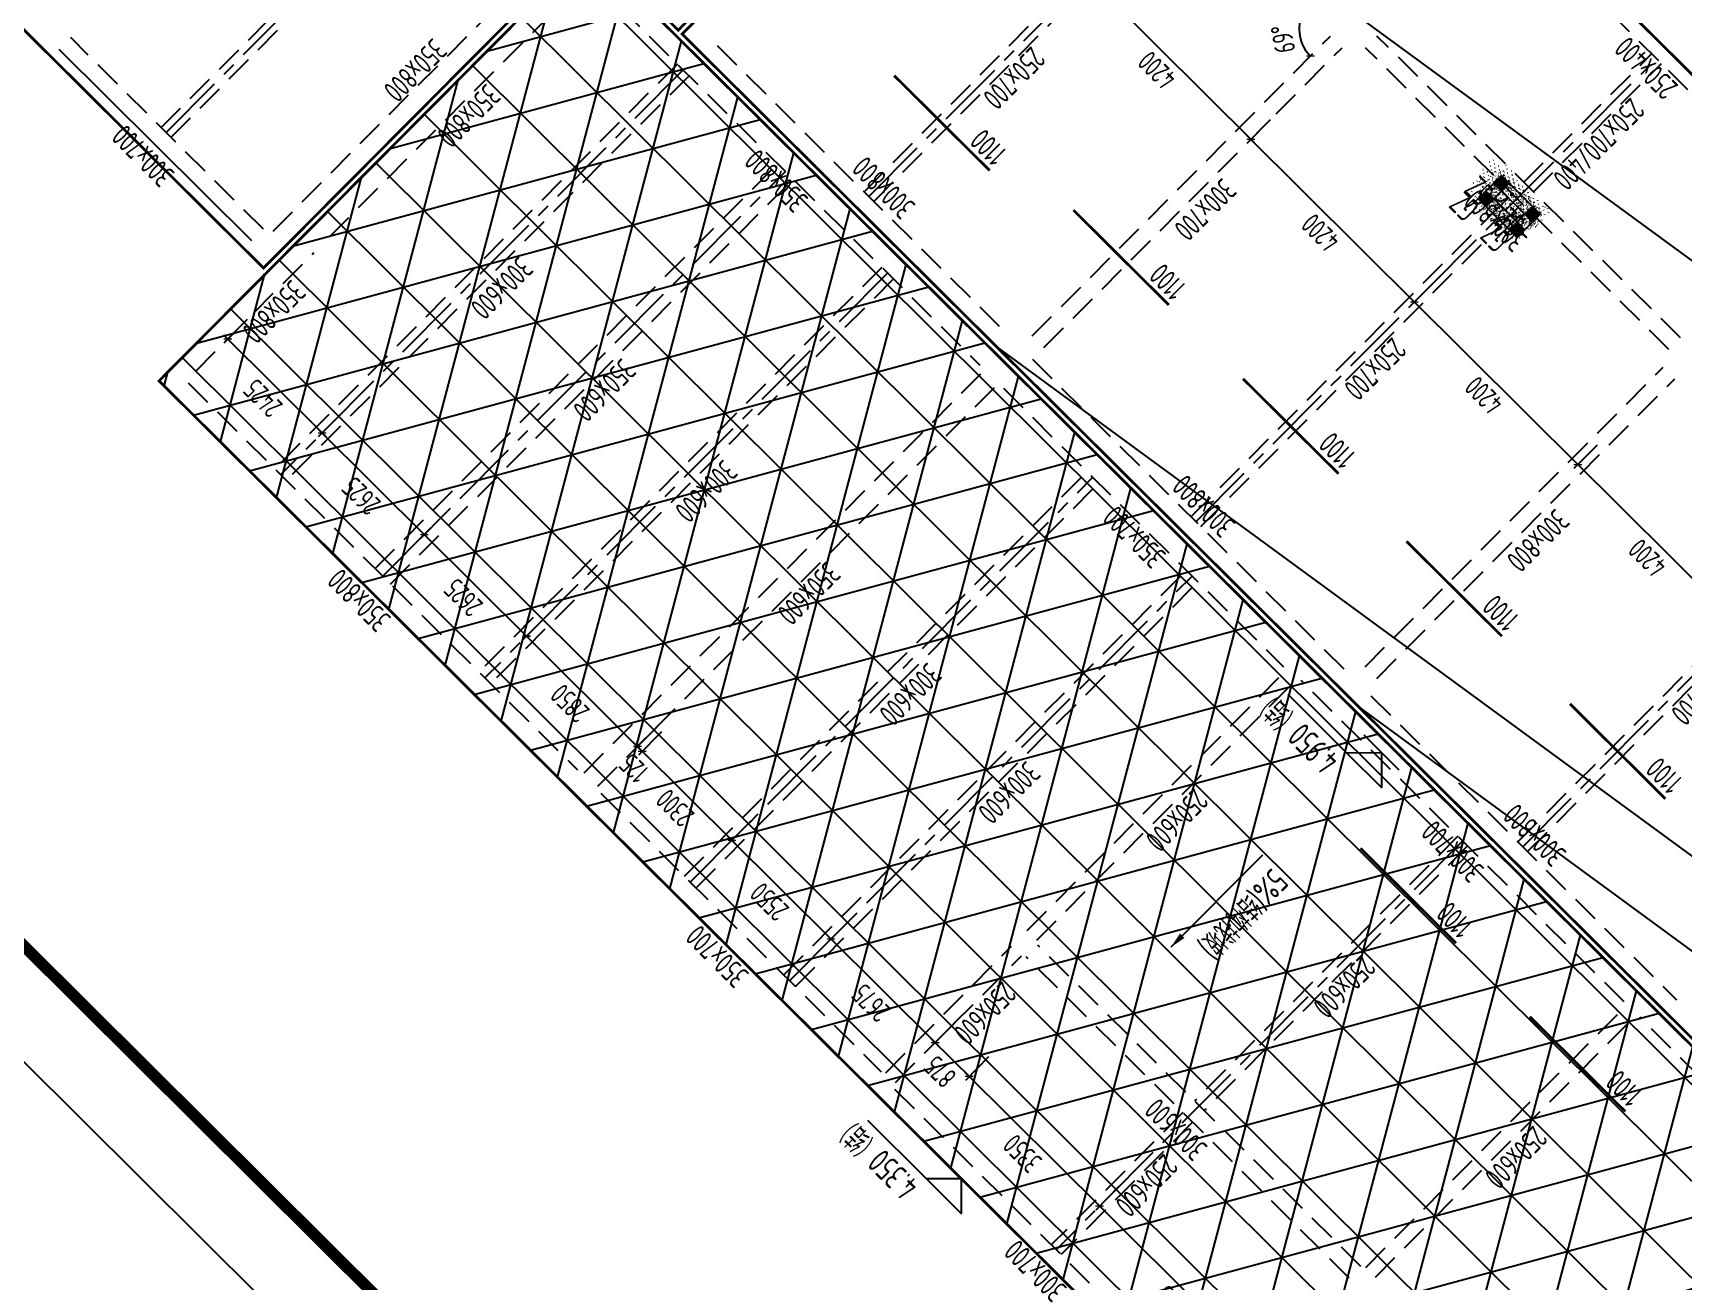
# Model space of a CAD drawing. Extents: x 517450926 to 520131079, y 3499134486 to 3500888201.
# Drawn here: x 518488298 to 518518356, y 3500274102 to 3500296820 of the extents above; entities that cross this region are included whole.
import ezdxf
from ezdxf.enums import TextEntityAlignment as Align

# ---------------------------------------------------------------- set-up
doc = ezdxf.new("R2010")
doc.units = 0
doc.header["$LTSCALE"] = 1000
doc.header["$MEASUREMENT"] = 0
doc.linetypes.add('CENTER', pattern=[2, 1.25, -0.25, 0.25, -0.25])
doc.linetypes.add('DASHED', pattern=[0.75, 0.5, -0.25])
doc.layers.get('0').update_dxf_attribs({"linetype": 'CONTINUOUS'})
doc.layers.get('Defpoints').update_dxf_attribs({"color": 2, "linetype": 'CONTINUOUS'})
for name, color, linetype in [('__附着_A10-23平面图_TEN25IWV_设计区$0$__附着_A10-23平面图_TEN25IWV_设计区$0$__附着_A10-2楼一层平面（剧场）_TEN25667_设计区$0$AD-LEVL-HIGH', 61, 'CONTINUOUS'), ('C-SHET-SHET', 144, 'CONTINUOUS'), ('S_AXIS', 8, 'CENTER'), ('S_AXIS_DIMS', 3, 'CONTINUOUS'), ('S_BEAM', 4, 'DASHED'), ('S_BEAM_SECD_TEXT_HORZ', 9, 'CONTINUOUS'), ('S_BEAM_TEXT_HORZ', 7, 'CONTINUOUS'), ('S_BEAM_TEXT_VERT', 41, 'CONTINUOUS'), ('S_COLU', 2, 'CONTINUOUS'), ('S_COLU_HACH', 15, 'CONTINUOUS'), ('S_COLU_TEXT', 7, 'CONTINUOUS'), ('S_DETL', 7, 'CONTINUOUS'), ('S_DETL_HACH', 254, 'CONTINUOUS'), ('S_FLOR_ENHN', 91, 'DASHED'), ('S_FLOR_TEXT', 51, 'CONTINUOUS'), ('S_HOLE', 201, 'CONTINUOUS'), ('S_INDX', 11, 'CONTINUOUS'), ('S_PLAN_HACH', 254, 'CONTINUOUS'), ('S_PLAN_REIN', 1, 'CONTINUOUS')]:
    doc.layers.add(name, color=color, linetype=linetype)
doc.layers.add('内框', color=8, linetype='CONTINUOUS', plot=False)
doc.styles.add('__附着_A10-23平面图_TEN25IWV_设计区$0$__附着_A10-23平面图_TEN25IWV_设计区$0$__附着_A10-2楼一层平面（剧场）_TEN25667_设计区$0$TH-STYLE3', font='tssdeng', dxfattribs={"width": 0.699999988079071, "bigfont": 'tssdchn'})
doc.styles.add('__附着_A10-23平面图_TEN25IWV_设计区$0$__附着_A10-23平面图_TEN25IWV_设计区$0$__附着_A40-2楼一层平面（酒店）_TEN25667_设计区$0$TH-STYLE3', font='tssdeng', dxfattribs={"width": 0.699999988079071, "bigfont": 'tssdchn'})
doc.styles.get("Standard").update_dxf_attribs({"font": 'Tssdeng.shx', "bigfont": 'Tssdchn.shx'})
doc.styles.add('TH-STYLE3', font='tssdeng.shx', dxfattribs={"width": 0.7, "bigfont": 'tssdchn.shx'})
doc.styles.add('样式 1', font='Tssdeng.shx', dxfattribs={"width": 0.7, "bigfont": 'Tssdchn.shx'})
doc.styles.add('黑体', font='simhei.ttf')
doc.dimstyles.new('TSSD_100_100', dxfattribs={"dimtxt": 375, "dimasz": 100, "dimexe": 100, "dimexo": 0, "dimgap": 125, "dimtad": 1, "dimdec": 1, "dimdsep": 46, "dimtxsty": 'TH-STYLE3', "dimblk": 'ARCHTICK', "dimcen": -100, "dimdle": 100, "dimclrt": 7, "dimadec": 0, "dimazin": 0, "dimtfac": 1, "dimtdec": 1, "dimtix": 1, "dimtmove": 2, "dimatfit": 3, "dimldrblk": 'ARCHTICK', "dimfxl": 500, "dimfxlon": 1, "dimtolj": 1, "dimtzin": 0, "dimarcsym": 0})

# ---------------------------------------------------------------- blocks, each defined once
blk = doc.blocks.new('*U66')
for p, q in [((900, 450), (2400, 450)), ((0, 0), (900, 0))]:
    blk.add_line(p, q)
blk.add_lwpolyline([(900, 450), (450, 0), (0, 450), (900, 450)], close=True)
at = {"style": '__附着_A10-23平面图_TEN25IWV_设计区$0$__附着_A10-23平面图_TEN25IWV_设计区$0$__附着_A10-2楼一层平面（剧场）_TEN25667_设计区$0$TH-STYLE3', "width": 0.699999988079071}
blk.add_attdef('标高', (900, 600), '', height=450, dxfattribs=at)
blk = doc.blocks.new('THAPE_A1L2_inner')
at = {"layer": '内框'}
blk.add_lwpolyline([(0, 0), (1261, 0), (1261, 594), (0, 594)], close=True, dxfattribs=at)
at = {"layer": '内框', "const_width": 1.4}
blk.add_lwpolyline([(25, 584), (25, 10), (1251, 10), (1251, 584)], close=True, dxfattribs=at)
at = {"layer": '内框', "style": '黑体', "width": 0.7999999999999972}
blk.add_attdef('内框名称', (58.88620221386664, 599.2949663840001), '', height=8, dxfattribs=at)
blk = doc.blocks.new('SH_THAPE_A1L2')
blk.add_lwpolyline([(0, 0), (1261, 0), (1261, 594), (0, 594)], close=True)
at = {"const_width": 1.4}
blk.add_lwpolyline([(25, 584), (25, 10), (1251, 10), (1251, 584)], close=True, dxfattribs=at)
blk.add_attdef('作废标记', text='', height=400).set_placement((658, 330.5), align=Align.MIDDLE_CENTER)
blk = doc.blocks.new('_ArchTick')
at = {"color": 0, "const_width": 0.25}
blk.add_lwpolyline([(-0.5303300858904549, -0.5303300858895454), (0.5303300858904549, 0.5303300858895454)], dxfattribs=at)
blk = doc.blocks.new('*D168')
at = {"layer": 'Defpoints', "color": 0, "transparency": 16777216}
for p in [(518516927.4584868, 3500289448.381019), (518516439.9930584, 3500288958.23177), (518519905.4488096, 3500286486.696734)]:
    blk.add_point(p, dxfattribs=at)
at = {"layer": 'S_AXIS_DIMS', "color": 0, "lineweight": -2, "transparency": 16777216}
for p, q in [((518516792.5745192, 3500289312.754425), (518516369.4767661, 3500288887.327238)), ((518519488.8879132, 3500285926.031193), (518516369.0885274, 3500289028.748062)), ((518519770.5648427, 3500286351.070141), (518519347.4670897, 3500285925.642954))]:
    blk.add_line(p, q, dxfattribs=at)
at = {"layer": 'S_AXIS_DIMS', "color": 0, "lineweight": -2, "transparency": 16777216, "xscale": 100, "yscale": 100, "zscale": 100}
for p, rotation in [((518516439.9930584, 3500288958.23177), 135.1572922653654), ((518519417.983382, 3500285996.547485), 315.1572922653655)]:
    blk.add_blockref('_ArchTick', p, dxfattribs=dict(at, rotation=rotation))
at = {"layer": 'S_AXIS_DIMS', "color": 7, "transparency": 16777216, "insert": (518517708.6248071, 3500287255.812967), "char_height": 375, "attachment_point": 5, "rotation": 135.1572922653654, "style": 'TH-STYLE3'}
blk.add_mtext('\\A1;4200', dxfattribs=at)
blk = doc.blocks.new('*D169')
at = {"layer": 'Defpoints', "color": 0, "transparency": 16777216}
for p in [(518507993.4876082, 3500298333.433781), (518507506.0221825, 3500297843.284534), (518510971.4779067, 3500295371.74952)]:
    blk.add_point(p, dxfattribs=at)
at = {"layer": 'S_AXIS_DIMS', "color": 0, "lineweight": -2, "transparency": 16777216}
for p, q in [((518507858.6036432, 3500298197.80719), (518507435.5058904, 3500297772.380003)), ((518510554.9170127, 3500294811.083982), (518507435.1176515, 3500297913.800826)), ((518510836.5939424, 3500295236.12293), (518510413.4961896, 3500294810.695743))]:
    blk.add_line(p, q, dxfattribs=at)
at = {"layer": 'S_AXIS_DIMS', "color": 0, "lineweight": -2, "transparency": 16777216, "xscale": 100, "yscale": 100, "zscale": 100}
for p, rotation in [((518507506.0221825, 3500297843.284534), 135.1572922653654), ((518510484.0124817, 3500294881.600274), 315.1572922653655)]:
    blk.add_blockref('_ArchTick', p, dxfattribs=dict(at, rotation=rotation))
at = {"layer": 'S_AXIS_DIMS', "color": 7, "transparency": 16777216, "insert": (518508774.653919, 3500296140.865744), "char_height": 375, "attachment_point": 5, "rotation": 135.1572922653654, "style": 'TH-STYLE3'}
blk.add_mtext('\\A1;4200', dxfattribs=at)
blk = doc.blocks.new('*D170')
at = {"layer": 'Defpoints', "color": 0, "transparency": 16777216}
for p in [(518513949.4681582, 3500292410.065298), (518513462.0027316, 3500291919.916051), (518516927.4584808, 3500289448.381013)]:
    blk.add_point(p, dxfattribs=at)
at = {"layer": 'S_AXIS_DIMS', "color": 0, "lineweight": -2, "transparency": 16777216}
for p, q in [((518513814.5841923, 3500292274.438706), (518513391.4864392, 3500291849.011519)), ((518516510.8975861, 3500288887.715474), (518513391.0982003, 3500291990.432343)), ((518516792.5745156, 3500289312.754422), (518516369.4767625, 3500288887.327235))]:
    blk.add_line(p, q, dxfattribs=at)
at = {"layer": 'S_AXIS_DIMS', "color": 0, "lineweight": -2, "transparency": 16777216, "xscale": 100, "yscale": 100, "zscale": 100}
for p, rotation in [((518513462.0027316, 3500291919.916051), 135.1572922653654), ((518516439.9930549, 3500288958.231767), 315.1572922653655)]:
    blk.add_blockref('_ArchTick', p, dxfattribs=dict(at, rotation=rotation))
at = {"layer": 'S_AXIS_DIMS', "color": 7, "transparency": 16777216, "insert": (518514730.6344802, 3500290217.497249), "char_height": 375, "attachment_point": 5, "rotation": 135.1572922653654, "style": 'TH-STYLE3'}
blk.add_mtext('\\A1;4200', dxfattribs=at)
blk = doc.blocks.new('*D171')
at = {"layer": 'Defpoints', "color": 0, "transparency": 16777216}
for p in [(518510971.4778347, 3500295371.749582), (518510484.0124097, 3500294881.600337), (518513949.4681575, 3500292410.065298)]:
    blk.add_point(p, dxfattribs=at)
at = {"layer": 'S_AXIS_DIMS', "color": 0, "lineweight": -2, "transparency": 16777216}
for p, q in [((518510836.5938704, 3500295236.122993), (518510413.4961174, 3500294810.695806)), ((518513532.9072642, 3500291849.39976), (518510413.1078784, 3500294952.116629)), ((518513814.5841939, 3500292274.438708), (518513391.4864409, 3500291849.011521))]:
    blk.add_line(p, q, dxfattribs=at)
at = {"layer": 'S_AXIS_DIMS', "color": 0, "lineweight": -2, "transparency": 16777216, "xscale": 100, "yscale": 100, "zscale": 100}
for p, rotation in [((518510484.0124097, 3500294881.600337), 135.1572922653654), ((518513462.0027332, 3500291919.916052), 315.1572922653655)]:
    blk.add_blockref('_ArchTick', p, dxfattribs=dict(at, rotation=rotation))
at = {"layer": 'S_AXIS_DIMS', "color": 7, "transparency": 16777216, "insert": (518511752.6441581, 3500293179.181535), "char_height": 375, "attachment_point": 5, "rotation": 135.1572922653654, "style": 'TH-STYLE3'}
blk.add_mtext('\\A1;4200', dxfattribs=at)
blk = doc.blocks.new('*D178')
at = {"layer": 'Defpoints', "color": 0, "transparency": 16777216}
for p in [(518508146.5324843, 3500275868.434912), (518507728.036258, 3500275447.634586), (518511319.510252, 3500272712.830839)]:
    blk.add_point(p, dxfattribs=at)
at = {"layer": 'S_AXIS_DIMS', "color": 0, "lineweight": -2, "transparency": 16777216}
for p, q in [((518508080.6177189, 3500275802.157242), (518507657.5199659, 3500275376.730055)), ((518510971.9185576, 3500272221.514222), (518507657.131727, 3500275518.150878)), ((518511253.5954874, 3500272646.553169), (518510830.4977343, 3500272221.125982))]:
    blk.add_line(p, q, dxfattribs=at)
at = {"layer": 'S_AXIS_DIMS', "color": 0, "lineweight": -2, "transparency": 16777216, "xscale": 100, "yscale": 100, "zscale": 100}
for p, rotation in [((518507728.036258, 3500275447.634586), 135.1572922653654), ((518510901.0140264, 3500272292.030514), 315.1572922653655)]:
    blk.add_blockref('_ArchTick', p, dxfattribs=dict(at, rotation=rotation))
at = {"layer": 'S_AXIS_DIMS', "color": 7, "transparency": 16777216, "insert": (518509094.1617293, 3500273648.25589), "char_height": 375, "attachment_point": 5, "rotation": 135.1572922653654, "style": 'TH-STYLE3'}
blk.add_mtext('\\A1;4475', dxfattribs=at)
blk = doc.blocks.new('*D179')
at = {"layer": 'Defpoints', "color": 0, "transparency": 16777216}
for p in [(518505771.2307045, 3500278230.730681), (518505352.7344787, 3500277809.930356), (518508146.5324843, 3500275868.434912)]:
    blk.add_point(p, dxfattribs=at)
at = {"layer": 'S_AXIS_DIMS', "color": 0, "lineweight": -2, "transparency": 16777216}
for p, q in [((518505705.3159394, 3500278164.453012), (518505282.2181866, 3500277739.025825)), ((518507798.9407883, 3500275377.118292), (518505281.8299475, 3500277880.446648)), ((518508080.6177177, 3500275802.157241), (518507657.5199649, 3500275376.730054))]:
    blk.add_line(p, q, dxfattribs=at)
at = {"layer": 'S_AXIS_DIMS', "color": 0, "lineweight": -2, "transparency": 16777216, "xscale": 100, "yscale": 100, "zscale": 100}
for p, rotation in [((518505352.7344787, 3500277809.930356), 135.1572922653654), ((518507728.036257, 3500275447.634584), 315.1572922653655)]:
    blk.add_blockref('_ArchTick', p, dxfattribs=dict(at, rotation=rotation))
at = {"layer": 'S_AXIS_DIMS', "color": 7, "transparency": 16777216, "insert": (518506320.021955, 3500276407.205811), "char_height": 375, "attachment_point": 5, "rotation": 135.1572922653654, "style": 'TH-STYLE3'}
blk.add_mtext('\\A1;3350', dxfattribs=at)
blk = doc.blocks.new('*D180')
at = {"layer": 'Defpoints', "color": 0, "transparency": 16777216}
for p in [(518505150.8160441, 3500278847.748252), (518504732.3198185, 3500278426.947927), (518505771.2307045, 3500278230.730681)]:
    blk.add_point(p, dxfattribs=at)
at = {"layer": 'S_AXIS_DIMS', "color": 0, "lineweight": -2, "transparency": 16777216}
for p, q in [((518505084.9012794, 3500278781.470582), (518504661.8035264, 3500278356.043396)), ((518505423.6390107, 3500277739.414065), (518504661.4152873, 3500278497.464219)), ((518505705.3159406, 3500278164.453012), (518505282.2181876, 3500277739.025826))]:
    blk.add_line(p, q, dxfattribs=at)
at = {"layer": 'S_AXIS_DIMS', "color": 0, "lineweight": -2, "transparency": 16777216, "xscale": 100, "yscale": 100, "zscale": 100}
for p, rotation in [((518504732.3198185, 3500278426.947927), 135.1572922653654), ((518505352.7344797, 3500277809.930357), 315.1572922653655)]:
    blk.add_blockref('_ArchTick', p, dxfattribs=dict(at, rotation=rotation))
at = {"layer": 'S_AXIS_DIMS', "color": 7, "transparency": 16777216, "insert": (518504822.1637361, 3500277896.862482), "char_height": 375, "attachment_point": 5, "rotation": 135.1572922653654, "style": 'TH-STYLE3'}
blk.add_mtext('\\A1;875', dxfattribs=at)
blk = doc.blocks.new('*D181')
at = {"layer": 'Defpoints', "color": 0, "transparency": 16777216}
for p in [(518503254.1198332, 3500280734.05907), (518502835.62361, 3500280313.258747), (518505159.7341061, 3500278856.715415)]:
    blk.add_point(p, dxfattribs=at)
at = {"layer": 'S_AXIS_DIMS', "color": 0, "lineweight": -2, "transparency": 16777216}
for p, q in [((518503188.2050707, 3500280667.781403), (518502765.1073179, 3500280242.354216)), ((518504803.2243524, 3500278356.431638), (518502764.7190788, 3500280383.775039)), ((518505084.9012818, 3500278781.470586), (518504661.803529, 3500278356.043399))]:
    blk.add_line(p, q, dxfattribs=at)
at = {"layer": 'S_AXIS_DIMS', "color": 0, "lineweight": -2, "transparency": 16777216, "xscale": 100, "yscale": 100, "zscale": 100}
for p, rotation in [((518502835.62361, 3500280313.258747), 135.1572922653654), ((518504732.3198211, 3500278426.94793), 315.1572922653655)]:
    blk.add_blockref('_ArchTick', p, dxfattribs=dict(at, rotation=rotation))
at = {"layer": 'S_AXIS_DIMS', "color": 7, "transparency": 16777216, "insert": (518503563.6083026, 3500279148.526679), "char_height": 375, "attachment_point": 5, "rotation": 135.1572922653654, "style": 'TH-STYLE3'}
blk.add_mtext('\\A1;2675', dxfattribs=at)
blk = doc.blocks.new('*D182')
at = {"layer": 'Defpoints', "color": 0, "transparency": 16777216}
for p in [(518501446.0542879, 3500282532.22452), (518501027.5580635, 3500282111.424195), (518503254.1198332, 3500280734.05907)]:
    blk.add_point(p, dxfattribs=at)
at = {"layer": 'S_AXIS_DIMS', "color": 0, "lineweight": -2, "transparency": 16777216}
for p, q in [((518501380.1395242, 3500282465.946851), (518500957.0417714, 3500282040.519664)), ((518502906.5281396, 3500280242.742454), (518500956.6535323, 3500282181.940487)), ((518503188.2050691, 3500280667.781402), (518502765.1073163, 3500280242.354214))]:
    blk.add_line(p, q, dxfattribs=at)
at = {"layer": 'S_AXIS_DIMS', "color": 0, "lineweight": -2, "transparency": 16777216, "xscale": 100, "yscale": 100, "zscale": 100}
for p, rotation in [((518501027.5580635, 3500282111.424195), 135.1572922653654), ((518502835.6236084, 3500280313.258745), 315.1572922653655)]:
    blk.add_blockref('_ArchTick', p, dxfattribs=dict(at, rotation=rotation))
at = {"layer": 'S_AXIS_DIMS', "color": 7, "transparency": 16777216, "insert": (518501711.227423, 3500280990.764811), "char_height": 375, "attachment_point": 5, "rotation": 135.1572922653654, "style": 'TH-STYLE3'}
blk.add_mtext('\\A1;2550', dxfattribs=at)
blk = doc.blocks.new('*D183')
at = {"layer": 'Defpoints', "color": 0, "transparency": 16777216}
for p in [(518499815.2500873, 3500284154.099223), (518499396.7538643, 3500283733.2989), (518501446.0542879, 3500282532.22452)]:
    blk.add_point(p, dxfattribs=at)
at = {"layer": 'S_AXIS_DIMS', "color": 0, "lineweight": -2, "transparency": 16777216}
for p, q in [((518499749.335325, 3500284087.821556), (518499326.237572, 3500283662.394369)), ((518501098.4625959, 3500282040.907905), (518499325.849333, 3500283803.815192)), ((518501380.1395257, 3500282465.946853), (518500957.0417726, 3500282040.519666))]:
    blk.add_line(p, q, dxfattribs=at)
at = {"layer": 'S_AXIS_DIMS', "color": 0, "lineweight": -2, "transparency": 16777216, "xscale": 100, "yscale": 100, "zscale": 100}
for p, rotation in [((518499396.7538643, 3500283733.2989), 135.1572922653654), ((518501027.5580649, 3500282111.424197), 315.1572922653655)]:
    blk.add_blockref('_ArchTick', p, dxfattribs=dict(at, rotation=rotation))
at = {"layer": 'S_AXIS_DIMS', "color": 7, "transparency": 16777216, "insert": (518499991.7925513, 3500282700.784888), "char_height": 375, "attachment_point": 5, "rotation": 135.1572922653654, "style": 'TH-STYLE3'}
blk.add_mtext('\\A1;2300', dxfattribs=at)
blk = doc.blocks.new('*D186')
at = {"layer": 'Defpoints', "color": 0, "transparency": 16777216}
for p in [(518499726.6194096, 3500284242.244601), (518499815.2500873, 3500284154.099223), (518499308.1231897, 3500283821.444282)]:
    blk.add_point(p, dxfattribs=at)
at = {"layer": 'S_AXIS_DIMS', "color": 0, "lineweight": -2, "transparency": 16777216}
for p, q in [((518499660.7046506, 3500284175.966937), (518499237.6068976, 3500283750.53975)), ((518499308.1231897, 3500283821.444282), (518499237.2186584, 3500283891.960574)), ((518499396.7538671, 3500283733.298903), (518499308.1231897, 3500283821.444282)), ((518499749.3353281, 3500284087.821559), (518499326.2375751, 3500283662.394372)), ((518499396.7538671, 3500283733.298903), (518499467.6583982, 3500283662.782611))]:
    blk.add_line(p, q, dxfattribs=at)
at = {"layer": 'S_AXIS_DIMS', "color": 0, "lineweight": -2, "transparency": 16777216, "xscale": 100, "yscale": 100, "zscale": 100}
for p, rotation in [((518499308.1231897, 3500283821.444282), 315.1572922653655), ((518499396.7538671, 3500283733.298903), 135.1572922653654)]:
    blk.add_blockref('_ArchTick', p, dxfattribs=dict(at, rotation=rotation))
at = {"layer": 'S_AXIS_DIMS', "color": 7, "transparency": 16777216, "insert": (518499245.9514961, 3500283424.912745), "char_height": 375, "attachment_point": 5, "rotation": 135.1572922653654, "style": 'TH-STYLE3'}
blk.add_mtext('\\A1;125', dxfattribs=at)
blk = doc.blocks.new('*D187')
at = {"layer": 'Defpoints', "color": 0, "transparency": 16777216}
for p in [(518497705.8402743, 3500286251.958923), (518497287.3440552, 3500285831.158605), (518499726.6194115, 3500284242.244602)]:
    blk.add_point(p, dxfattribs=at)
at = {"layer": 'S_AXIS_DIMS', "color": 0, "lineweight": -2, "transparency": 16777216}
for p, q in [((518497639.9255159, 3500286185.681261), (518497216.8277631, 3500285760.254073)), ((518499379.0277216, 3500283750.927989), (518497216.4395239, 3500285901.674897)), ((518499660.7046514, 3500284175.966937), (518499237.6068985, 3500283750.53975))]:
    blk.add_line(p, q, dxfattribs=at)
at = {"layer": 'S_AXIS_DIMS', "color": 0, "lineweight": -2, "transparency": 16777216, "xscale": 100, "yscale": 100, "zscale": 100}
for p, rotation in [((518497287.3440552, 3500285831.158605), 135.1572922653654), ((518499308.1231906, 3500283821.444282), 315.1572922653655)]:
    blk.add_blockref('_ArchTick', p, dxfattribs=dict(at, rotation=rotation))
at = {"layer": 'S_AXIS_DIMS', "color": 7, "transparency": 16777216, "insert": (518498077.3702097, 3500284604.724783), "char_height": 375, "attachment_point": 5, "rotation": 135.1572922653654, "style": 'TH-STYLE3'}
blk.add_mtext('\\A1;2850', dxfattribs=at)
blk = doc.blocks.new('*D188')
at = {"layer": 'Defpoints', "color": 0, "transparency": 16777216}
for p in [(518495844.5963268, 3500288103.011597), (518495426.1001065, 3500287682.211277), (518497705.8402743, 3500286251.958923)]:
    blk.add_point(p, dxfattribs=at)
at = {"layer": 'S_AXIS_DIMS', "color": 0, "lineweight": -2, "transparency": 16777216}
for p, q in [((518495778.6815672, 3500288036.733932), (518495355.5838141, 3500287611.306746)), ((518497358.2485852, 3500285760.642312), (518495355.1955752, 3500287752.727569)), ((518497639.9255149, 3500286185.681259), (518497216.8277619, 3500285760.254072))]:
    blk.add_line(p, q, dxfattribs=at)
at = {"layer": 'S_AXIS_DIMS', "color": 0, "lineweight": -2, "transparency": 16777216, "xscale": 100, "yscale": 100, "zscale": 100}
for p, rotation in [((518495426.1001065, 3500287682.211277), 135.1572922653654), ((518497287.3440542, 3500285831.158604), 315.1572922653655)]:
    blk.add_blockref('_ArchTick', p, dxfattribs=dict(at, rotation=rotation))
at = {"layer": 'S_AXIS_DIMS', "color": 7, "transparency": 16777216, "insert": (518496136.3586671, 3500286535.10828), "char_height": 375, "attachment_point": 5, "rotation": 135.1572922653654, "style": 'TH-STYLE3'}
blk.add_mtext('\\A1;2625', dxfattribs=at)
blk = doc.blocks.new('*D189')
at = {"layer": 'Defpoints', "color": 0, "transparency": 16777216}
for p in [(518493983.3523886, 3500289954.064258), (518493564.8561699, 3500289533.26394), (518495844.5963268, 3500288103.011597)]:
    blk.add_point(p, dxfattribs=at)
at = {"layer": 'S_AXIS_DIMS', "color": 0, "lineweight": -2, "transparency": 16777216}
for p, q in [((518493917.4376307, 3500289887.786595), (518493494.3398778, 3500289462.359408)), ((518495497.0046377, 3500287611.694985), (518493493.9516387, 3500289603.780231)), ((518495778.6815674, 3500288036.733933), (518495355.5838146, 3500287611.306746))]:
    blk.add_line(p, q, dxfattribs=at)
at = {"layer": 'S_AXIS_DIMS', "color": 0, "lineweight": -2, "transparency": 16777216, "xscale": 100, "yscale": 100, "zscale": 100}
for p, rotation in [((518493564.8561699, 3500289533.26394), 135.1572922653654), ((518495426.1001067, 3500287682.211277), 315.1572922653655)]:
    blk.add_blockref('_ArchTick', p, dxfattribs=dict(at, rotation=rotation))
at = {"layer": 'S_AXIS_DIMS', "color": 7, "transparency": 16777216, "insert": (518494275.1147251, 3500288386.160949), "char_height": 375, "attachment_point": 5, "rotation": 135.1572922653654, "style": 'TH-STYLE3'}
blk.add_mtext('\\A1;2625', dxfattribs=at)
blk = doc.blocks.new('*D190')
at = {"layer": 'Defpoints', "color": 0, "transparency": 16777216}
for p in [(518492263.9175005, 3500291664.084352), (518491845.4212811, 3500291243.284034), (518493983.3523886, 3500289954.064258)]:
    blk.add_point(p, dxfattribs=at)
at = {"layer": 'S_AXIS_DIMS', "color": 0, "lineweight": -2, "transparency": 16777216}
for p, q in [((518492198.0027418, 3500291597.806689), (518491774.904989, 3500291172.379502)), ((518493635.7607017, 3500289462.747648), (518491774.5167499, 3500291313.800325)), ((518493917.4376314, 3500289887.786596), (518493494.3398786, 3500289462.359409))]:
    blk.add_line(p, q, dxfattribs=at)
at = {"layer": 'S_AXIS_DIMS', "color": 0, "lineweight": -2, "transparency": 16777216, "xscale": 100, "yscale": 100, "zscale": 100}
for p, rotation in [((518491845.4212811, 3500291243.284034), 135.1572922653654), ((518493564.8561707, 3500289533.26394), 315.1572922653655)]:
    blk.add_blockref('_ArchTick', p, dxfattribs=dict(at, rotation=rotation))
at = {"layer": 'S_AXIS_DIMS', "color": 7, "transparency": 16777216, "insert": (518492484.7753127, 3500290166.697327), "char_height": 375, "attachment_point": 5, "rotation": 135.1572922653654, "style": 'TH-STYLE3'}
blk.add_mtext('\\A1;2425', dxfattribs=at)
blk = doc.blocks.new('*D434')
at = {"layer": 'Defpoints', "color": 0, "transparency": 16777216}
for p in [(518504446.2853653, 3500300297.338613), (518511363.1718092, 3500296909.29234), (518511931.8866735, 3500296762.879579), (518512065.5492003, 3500296897.277971), (518506502.1302905, 3500291303.228777)]:
    blk.add_point(p, dxfattribs=at)
at = {"layer": 'S_AXIS_DIMS', "color": 0, "lineweight": -2, "transparency": 16777216}
blk.add_arc((518512065.5491767, 3500296897.277981), 702.480113708611, 155.9514070462175, 225.1572922821222, dxfattribs=at)
at = {"layer": 'S_AXIS_DIMS', "color": 0, "lineweight": -2, "transparency": 16777216, "xscale": 100, "yscale": 100, "zscale": 100}
for p, rotation in [((518511424.0442154, 3500297183.546553), 65.9514070462175), ((518511570.1862477, 3500296399.187749), 315.1572922821222)]:
    blk.add_blockref('_ArchTick', p, dxfattribs=dict(at, rotation=rotation))
at = {"layer": 'S_AXIS_DIMS', "color": 7, "transparency": 16777216, "insert": (518511067.7409019, 3500296711.365962), "char_height": 375, "attachment_point": 5, "rotation": 100.55434966447353, "style": 'TH-STYLE3'}
blk.add_mtext('\\A1;69°', dxfattribs=at)
blk = doc.blocks.new('A$C04C438BD')
at = {"layer": 'S_COLU_HACH'}
blk.add_hatch(color=256, dxfattribs=at).paths.add_polyline_path([(0, 200), (200, 200), (200, 0), (0, 0)])
at = {"layer": 'S_COLU'}
blk.add_lwpolyline([(0, 200), (200, 200), (200, 0), (0, 0)], close=True, dxfattribs=at)
at = {"layer": 'S_COLU_TEXT', "style": 'TH-STYLE3', "width": 0.65}
blk.add_text('GZ', height=420, dxfattribs=at).set_placement((70, 270))
blk = doc.blocks.new('A$C764F1892')
at = {"layer": 'S_DETL_HACH'}
h = blk.add_hatch(dxfattribs=at)
h.set_pattern_fill('AR-CONC', color=256, scale=10)
h.set_pattern_definition([(49.99999999999999, (-4138.909421205521, -3263.730762004852), (71.72601826007536, -6.275213498259504), [7.5, -82.5]), (355, (-4138.909421205521, -3263.730762004852), (-13.8751333613, 75.21921337000119), [6, -66]), (100.45144446, (-4132.93225312233, -3264.253695964813), (57.8508846727112, 68.94399909686294), [6.374019199999998, -70.11421119999997]), (46.18420000000002, (-4138.909421205521, -3243.730761528015), (106.7241330671573, -16.55192807930766), [11.25, -123.75]), (96.63563549, (-4130.015746593475, -3245.110092639923), (93.46619456742285, 97.41186007745506), [9.5610342, -105.171376]), (351.1841639899999, (-4138.909421205521, -3243.730761528015), (93.46619450547733, 97.41186002699904), [9, -99.0000001]), (20.99999999999998, (-4128.909420967102, -3248.730761528015), (59.69070521184618, -40.2618890665339), [7.5, -82.5]), (326.0000000000001, (-4128.909420967102, -3248.730761528015), (24.33153319215817, 72.5150045046853), [6, -66]), (71.45144473999999, (-4123.935195684433, -3252.085919380188), (84.02223767299711, 32.25311528063538), [6.374019000000001, -70.1142112]), (37.50000000000001, (-4138.909421205521, -3263.730762004852), (1.215985531729071, 33.28938538313115), [0, -65.19999999999999, 0, -67, 0, -66.25]), (7.499999999999987, (-4138.909421205521, -3263.730762004852), (26.30695374421486, 39.44117118823603), [0, -38.2, 0, -63.7, 0, -25.25]), (327.4999999999999, (-4161.209421157837, -3263.730761528015), (53.38224361724092, -2.255487173437977), [0, -25, 0, -78, 0, -103.5]), (317.5, (-4171.209421157837, -3263.730761528015), (58.31861693423862, 10.01049823323177), [0, -32.49999999999999, 0, -51.79999999999999, 0, -73.49999999999999])])
h.paths.add_polyline_path([(46700.2725520134, 39954.1127204895), (46700.49997973442, 40554.10589885712), (45700.49998497963, 40554.12268447876), (45700.27255582809, 39954.12950468063)])
h.paths.add_polyline_path([(46500.95108938217, 40154.1210064888), (45900.27255558968, 40154.12100601196), (45900.49998426437, 40354.12100601196), (46500.49998188019, 40354.12100601196)], flags=16)
at = {"layer": 'S_DETL'}
for points in [[(45700.49998497963, 40554.12268447876), (45700.27255582809, 39954.12950468063), (46700.2725520134, 39954.1127204895), (46700.49997973442, 40554.10589885712)], [(45900.27255558968, 40154.12100601196), (45900.49998426437, 40354.12100601196), (46500.49998188019, 40354.12100601196), (46500.95108938217, 40154.1210064888)]]:
    blk.add_lwpolyline(points, close=True, dxfattribs=at)
at = {"layer": 'S_COLU'}
for p in [(45700.49998450279, 40354.1226849556), (46500.49999094009, 40353.42775344849), (45700.34862422943, 39954.80765104294), (46500.34863042831, 39954.11272001266)]:
    blk.add_blockref('A$C04C438BD', p, dxfattribs=at)

msp = doc.modelspace()

# ---------------------------------------------------------------- hatches: boundary and pattern name
at = {"layer": 'S_PLAN_HACH', "transparency": 33554559}
h = msp.add_hatch(dxfattribs=at)
h.set_pattern_fill('NET3', color=256, scale=10000)
h.set_pattern_definition([(135.1572922659513, (518275663.3812712, 3500508607.999964), (-881.4536518802511, -886.3066397060157), []), (195.1572922659514, (518275663.3812712, 3500508607.999964), (326.8372395881056, -1206.51457463987), []), (255.1572922659514, (518275663.3812712, 3500508607.999964), (1208.290891468357, -320.2079349338547), [])])
h.paths.add_polyline_path([(518516112.6146809, 3500265103.274226), (518490587.0503843, 3500290489.072839), (518498414.3589899, 3500298359.475978), (518523939.9232866, 3500272973.677364)], flags=17)

# ---------------------------------------------------------------- linework, layer by layer
at = {"layer": '__附着_A10-23平面图_TEN25IWV_设计区$0$__附着_A10-23平面图_TEN25IWV_设计区$0$__附着_A10-2楼一层平面（剧场）_TEN25667_设计区$0$AD-LEVL-HIGH'}
msp.add_line((518510696.5993215, 3500281843.892656), (518509025.7927602, 3500280163.887186), dxfattribs=at)
msp.add_lwpolyline([(518509025.7927602, 3500280163.887186, 0, 116.3453205918177, 0), (518509234.6960555, 3500280373.940633, 116.3453205918177, 116.3453205918177, 0)], format="xyseb", dxfattribs=at)
at = {"layer": 'S_AXIS'}
for p, q in [((518490723.4220535, 3500295007.593813), (518502887.4823638, 3500307238.625352)), ((518503525.3046329, 3500293840.650489), (518510048.0635383, 3500300399.321517)), ((518500142.5269788, 3500296147.149207), (518492808.8325421, 3500288773.077899)), ((518509481.2852257, 3500287917.281977), (518517872.7258732, 3500296354.923076)), ((518494670.0764792, 3500286922.025239), (518502003.7709221, 3500294296.096538)), ((518503865.0148621, 3500292445.04387), (518496531.3204294, 3500285070.972565)), ((518515437.2658599, 3500281993.913416), (518523828.7065088, 3500290431.554517)), ((518500271.5344431, 3500281351.238163), (518507605.2288821, 3500288725.309457)), ((518502079.5999869, 3500279553.072712), (518509413.2944269, 3500286927.144009)), ((518514340.9650854, 3500282096.971974), (518506936.7544972, 3500274651.996293))]:
    msp.add_line(p, q, dxfattribs=at)
at = {"layer": 'S_BEAM'}
for p, q in [((518490634.7913895, 3500295095.739178), (518496205.5783706, 3500300697.19704)), ((518490812.0527175, 3500294919.448448), (518496382.8396978, 3500300520.90631)), ((518514894.735595, 3500299316.607316), (518520744.3594244, 3500293499.013205)), ((518492672.9083419, 3500293209.816528), (518498173.1791259, 3500298740.36996)), ((518503436.6739689, 3500293928.795855), (518508133.8136871, 3500298651.796447)), ((518503613.935297, 3500293752.505124), (518508378.0208604, 3500298542.820144)), ((518493698.4996353, 3500293106.564806), (518498246.8013226, 3500297679.907896)), ((518498458.5443756, 3500297821.911134), (518505548.9974784, 3500290770.28193)), ((518492496.0353296, 3500293244.686511), (518488986.2610427, 3500296735.24297)), ((518506502.1302907, 3500291303.228776), (518511931.8866733, 3500296762.879578)), ((518518310.9649414, 3500291264.938154), (518512780.4115139, 3500296765.208945)), ((518500760.0279267, 3500296590.785873), (518506077.8677268, 3500291302.064001)), ((518506714.8438843, 3500291091.6799), (518512144.6002672, 3500296551.330701)), ((518518099.4160649, 3500291052.22456), (518512568.8626373, 3500296552.495351)), ((518515457.0575662, 3500294103.218913), (518517784.0952109, 3500296443.068444)), ((518500036.1701823, 3500296252.923645), (518492702.4757453, 3500288878.852337)), ((518515634.3188944, 3500293926.928181), (518517961.3565387, 3500296266.777714)), ((518500248.8837755, 3500296041.374769), (518492915.189339, 3500288667.303461)), ((518494528.2674167, 3500287063.057822), (518501861.9618595, 3500294437.129121)), ((518494811.8855408, 3500286780.992654), (518502145.5799837, 3500294155.063952)), ((518509392.6545619, 3500288005.427342), (518515245.5086902, 3500293890.505318)), ((518509569.9158896, 3500287829.136611), (518515422.7700179, 3500293714.214589)), ((518491265.6883777, 3500290660.359315), (518493416.4344616, 3500292822.946686)), ((518503758.658065, 3500292550.818309), (518496424.9636323, 3500285176.747004)), ((518503971.3716592, 3500292339.269432), (518496637.677226, 3500284965.198127)), ((518506503.2949481, 3500290878.966214), (518512246.5619349, 3500285167.146581)), ((518512564.467708, 3500285274.085796), (518517994.2241031, 3500290733.736577)), ((518491124.8499167, 3500290447.839845), (518498215.3030421, 3500283396.210633)), ((518498339.1918036, 3500283343.517483), (518505602.3699468, 3500290646.68425)), ((518512777.1813016, 3500285062.536919), (518518206.9376974, 3500290522.1877)), ((518498587.3576628, 3500283096.710461), (518505850.5358061, 3500290399.877228)), ((518505974.4246807, 3500290347.184163), (518511079.5509375, 3500285270.011115)), ((518500165.1776463, 3500281457.012602), (518507498.8720851, 3500288831.083896)), ((518500377.8912398, 3500281245.463725), (518507711.5856786, 3500288619.535019)), ((518515348.6351961, 3500282082.058782), (518521201.4893244, 3500287967.136758)), ((518515525.8965238, 3500281905.768051), (518521378.7506521, 3500287790.846028)), ((518501973.2431901, 3500279658.847151), (518509306.9376302, 3500287032.918447)), ((518502185.9567836, 3500279447.298274), (518509519.6512237, 3500286821.369571)), ((518506408.1368925, 3500280466.519482), (518511097.4710771, 3500285181.671546)), ((518517283.5031393, 3500279170.545839), (518511398.4270541, 3500285023.398087)), ((518506585.3982201, 3500280290.228752), (518511274.7324055, 3500285005.380816)), ((518512671.9891251, 3500284744.048832), (518518237.9948397, 3500279208.519874)), ((518498640.7302293, 3500282973.112879), (518503745.8564698, 3500277895.939847)), ((518514252.3344218, 3500282185.11734), (518509457.225866, 3500277363.608529)), ((518514429.5957499, 3500282008.826609), (518509634.4871948, 3500277187.317799)), ((518512488.3945943, 3500274349.037055), (518506603.3184733, 3500280201.889266)), ((518503834.292935, 3500277878.504817), (518506126.0717263, 3500280182.901354)), ((518504011.5542636, 3500277702.214086), (518506303.3330535, 3500280006.610622)), ((518512276.8457191, 3500274136.323461), (518506391.7695981, 3500279989.175671)), ((518512576.8311382, 3500274331.602103), (518517266.1653233, 3500279046.754168)), ((518512754.0924658, 3500274155.311372), (518517443.4266514, 3500278870.463437)), ((518523452.1974414, 3500273035.628502), (518517567.1213486, 3500278888.480757)), ((518503994.2164531, 3500277578.422418), (518509879.2925379, 3500271725.57017)), ((518509245.6769896, 3500277150.894935), (518506848.1238337, 3500274740.141658)), ((518509422.9383185, 3500276974.604207), (518507025.3851615, 3500274563.850927))]:
    msp.add_line(p, q, dxfattribs=at)
at = {"layer": 'S_BEAM', "linetype": 'Continuous'}
for p, q in [((518514858.3127315, 3500299705.417521), (518538965.8533143, 3500275729.878205)), ((518492921.0742009, 3500292963.009505), (518498421.3449848, 3500298493.562937)), ((518498705.3513982, 3500298070.076993), (518505795.804501, 3500291018.447789)), ((518493450.3337767, 3500293353.37183), (518497998.635464, 3500297926.714919)), ((518492284.486453, 3500293031.972917), (518488774.7121661, 3500296522.529377)), ((518500548.4790503, 3500296378.072279), (518505937.2233996, 3500291018.834097)), ((518491017.5225186, 3500290907.166338), (518493168.2686024, 3500293069.753708)), ((518506221.2317033, 3500290595.350022), (518511326.3579601, 3500285518.176973)), ((518506291.7460715, 3500290666.252621), (518512070.4653437, 3500284919.174822)), ((518490878.0428944, 3500290199.673985), (518497968.4960198, 3500283148.044774)), ((518517495.0520158, 3500279383.259433), (518511609.9759306, 3500285236.11168)), ((518512424.9880023, 3500284566.593365), (518518026.4459631, 3500278995.806281)), ((518498393.9232067, 3500282724.94702), (518503499.0494472, 3500277647.773988)), ((518523663.7463179, 3500273248.342095), (518517778.670225, 3500279101.19435)), ((518503782.6675766, 3500277365.708824), (518509667.7436615, 3500271512.856577))]:
    msp.add_line(p, q, dxfattribs=at)
at = {"layer": 'S_FLOR_ENHN', "linetype": 'ByBlock', "const_width": 50}
for points in [[(518492497.9764431, 3500292537.58231), (518460910.0078029, 3500323952.590466), (518466833.3945519, 3500329908.552974), (518445632.9214733, 3500350992.942387), (518452543.5181605, 3500357941.586497), (518506962.7458335, 3500303820.332272), (518500052.1492018, 3500296871.68821), (518498421.3499807, 3500298493.55797)], [(518534045.3140561, 3500252204.980876), (518545892.0511374, 3500264116.942124), (518536603.5575299, 3500273354.576408), (518538965.8533145, 3500275729.878205), (518514858.3127273, 3500299705.417516), (518512989.6309903, 3500297826.447445), (518507033.6503716, 3500303749.815984), (518500123.053736, 3500296801.171914), (518524088.7833953, 3500272966.663284), (518518659.0307893, 3500267507.016279)]]:
    msp.add_lwpolyline(points, close=True, dxfattribs=at)
at = {"layer": 'S_FLOR_TEXT', "linetype": 'CENTER', "const_width": 50}
msp.add_lwpolyline([(518516120.0560037, 3500265095.873987), (518490594.4247924, 3500290481.739149), (518498421.7332171, 3500298352.142106), (518523947.3644284, 3500272966.276943)], close=True, dxfattribs=at)
at = {"layer": 'S_HOLE'}
for points in [[(518514909.8769207, 3500293801.195196), (518515033.959812, 3500293677.791723), (518515174.9923967, 3500293819.600786), (518515050.9095054, 3500293943.004259)], [(518515335.3041062, 3500293378.097445), (518515211.2211393, 3500293501.500993), (518515352.253724, 3500293643.310056), (518515476.3366909, 3500293519.906508)]]:
    msp.add_lwpolyline(points, close=True, dxfattribs=at)
for points in [[(518515174.9923965, 3500293819.600786), (518515035.2712278, 3500293747.456708), (518514909.8770007, 3500293801.195277)], [(518515476.336691, 3500293519.906508), (518515340.7783636, 3500293450.495571), (518515211.2211395, 3500293501.500993)]]:
    msp.add_lwpolyline(points, dxfattribs=at)
at = {"layer": 'S_INDX'}
for p, q in [((518561633.0549688, 3500261081.522069), (518512354.9844097, 3500297188.306781)), ((518505866.3188817, 3500291089.35037), (518555144.3894848, 3500254982.565772)), ((518512460.4402805, 3500284531.335201), (518561738.5108836, 3500248424.550602))]:
    msp.add_line(p, q, dxfattribs=at)
at = {"layer": 'S_PLAN_REIN', "const_width": 50}
for points in [[(518503987.4446523, 3500296042.523252), (518505724.606826, 3500294314.872941)], [(518507252.1653097, 3500293592.174668), (518508989.3274834, 3500291864.524356)], [(518510341.6672601, 3500290519.589341), (518512078.8294337, 3500288791.93903)], [(518513319.6575993, 3500287557.905038), (518515056.819773, 3500285830.254727)], [(518516297.6478955, 3500284596.220782), (518518034.8100692, 3500282868.570471)], [(518512482.8387323, 3500281965.803757), (518514220.000906, 3500280238.153446)], [(518515567.1858462, 3500278898.34504), (518517304.3480199, 3500277170.694729)]]:
    msp.add_lwpolyline(points, dxfattribs=at)

# ---------------------------------------------------------------- block references
at = {"layer": '__附着_A10-23平面图_TEN25IWV_设计区$0$__附着_A10-23平面图_TEN25IWV_设计区$0$__附着_A10-2楼一层平面（剧场）_TEN25667_设计区$0$AD-LEVL-HIGH', "rotation": 135.1572922632287}
for p, values in [((518513183.231674, 3500283392.987309), {'标高': '4.950（结）'}), ((518505523.0935885, 3500275634.812546), {'标高': '4.350（结）'})]:
    msp.add_blockref('*U66', p, dxfattribs=at).add_auto_attribs(values)
at = {"layer": 'C-SHET-SHET', "xscale": 150, "yscale": 150, "zscale": 150, "rotation": 135.1572922948761}
msp.add_blockref('SH_THAPE_A1L2', (518609792.2772212, 3500282741.22791), dxfattribs=at)
at = {"layer": 'S_DETL', "rotation": 135.1572922454761}
msp.add_blockref('A$C764F1892', (518576333.8077895, 3500289621.09769), dxfattribs=at)
at = {"layer": '内框', "xscale": 149.9999999999999, "yscale": 149.9999999999999, "zscale": 149.9999999999999, "rotation": 135.1572922948763}
msp.add_blockref('THAPE_A1L2_inner', (518609792.2772154, 3500282741.227907), dxfattribs=at)

# ---------------------------------------------------------------- texts
at = {"layer": '__附着_A10-23平面图_TEN25IWV_设计区$0$__附着_A10-23平面图_TEN25IWV_设计区$0$__附着_A10-2楼一层平面（剧场）_TEN25667_设计区$0$AD-LEVL-HIGH', "style": '__附着_A10-23平面图_TEN25IWV_设计区$0$__附着_A10-23平面图_TEN25IWV_设计区$0$__附着_A40-2楼一层平面（酒店）_TEN25667_设计区$0$TH-STYLE3', "width": 0.699999988079071}
msp.add_text('5%%%(结构找坡)', height=449.9999999999995, rotation=225.1572978134186, dxfattribs=at).set_placement((518510873.6417673, 3500281626.265342))
at = {"layer": 'S_BEAM_SECD_TEXT_HORZ', "linetype": 'Continuous', "width": 0.7}
for s, rotation, style, p in [('250x400', 135.1572881541092, 'TH-STYLE3', (518517823.1975133, 3500296321.57198)), ('250x700', 225.1572978134186, '样式 1', (518506031.5163052, 3500296135.965328)), ('250x700/400', 225.1572978134186, '样式 1', (518516682.1506341, 3500294933.097685)), ('300x600', 225.1572978134186, '样式 1', (518496696.535448, 3500292310.978089)), ('250x700', 225.1572978134186, '样式 1', (518512608.2003797, 3500290836.717681)), ('350x600', 225.1572978134186, '样式 1', (518498565.4604959, 3500290452.285295)), ('300x600', 225.1572978134186, '样式 1', (518500419.0241525, 3500288608.869779)), ('300x600', 225.1572978134186, '样式 1', (518504138.2077448, 3500284910.051003)), ('250x700', 225.1572978134186, '样式 1', (518518564.1810139, 3500284913.349121)), ('300x600', 225.1572978134186, '样式 1', (518505938.736575, 3500283119.382443)), ('250x600', 225.1572978134186, '样式 1', (518512048.0593817, 3500279582.139459)), ('250x600', 225.1572978134186, '样式 1', (518508446.6195789, 3500275960.871384))]:
    msp.add_text(s, height=400, rotation=rotation, dxfattribs=dict(at, style=style)).set_placement(p, align=Align.CENTER)
at = {"layer": 'S_BEAM_TEXT_HORZ', "linetype": 'Continuous', "width": 0.7}
for s, rotation, style, p in [('300x700', 135.1572881541092, 'TH-STYLE3', (518490441.353061, 3500294723.971883)), ('350x800', 135.1572809295138, '样式 1', (518501976.8714365, 3500294269.049102)), ('300x800', 135.1572881541092, '样式 1', (518503932.7759011, 3500294144.007857)), ('300x800', 135.1572881541092, '样式 1', (518515079.3667797, 3500293546.185701)), ('300x800', 135.1572881541092, '样式 1', (518509764.6735876, 3500288344.042829)), ('350x700', 135.1573195667561, '样式 1', (518508500.0885193, 3500287781.549859)), ('350x800', 135.1572809295138, '样式 1', (518494377.169789, 3500286627.509052)), ('300x800', 135.1572881541092, '样式 1', (518515791.5587298, 3500282350.158003)), ('300x700', 135.1572881541092, '样式 1', (518514296.437827, 3500282052.199594)), ('350x700', 135.1573195667561, '样式 1', (518500900.3919885, 3500280140.004722)), ('300x600', 135.1572881541092, '样式 1', (518509257.3715259, 3500276985.390609)), ('300x700', 135.1572881541092, '样式 1', (518506696.7371367, 3500274410.658594))]:
    msp.add_text(s, height=400, rotation=rotation, dxfattribs=dict(at, style=style)).set_placement(p, align=Align.CENTER)
at = {"layer": 'S_BEAM_TEXT_VERT', "linetype": 'Continuous', "style": '样式 1', "width": 0.7}
for s, p in [('350x800', (518495118.0095103, 3500296278.451653)), ('350x800', (518496094.5398635, 3500295448.305193)), ('300x700', (518509510.6980643, 3500293740.972536)), ('350x800', (518492545.0355905, 3500291879.258604)), ('300x800', (518515573.035522, 3500287711.82958)), ('350x600', (518502290.9600628, 3500286747.18261)), ('250x600', (518508997.3942867, 3500282616.100581)), ('250x600', (518505500.8848017, 3500279100.340564)), ('250x600', (518515175.1821062, 3500276472.13935))]:
    msp.add_text(s, height=400, rotation=225.1572978134186, dxfattribs=at).set_placement(p, align=Align.CENTER)
at = {"layer": 'S_FLOR_TEXT', "style": 'TH-STYLE3', "width": 0.7}
for p in [(518506068.8777918, 3500294654.527167), (518509333.5984492, 3500292204.178583), (518512423.1003996, 3500289131.593256), (518515401.0907388, 3500286169.908954), (518518379.081035, 3500283208.224698), (518514564.2718718, 3500280577.807673), (518517648.6189857, 3500277510.348956)]:
    msp.add_text('1100', height=400, rotation=135.1572881541092, dxfattribs=at).set_placement(p)

# ---------------------------------------------------------------- dimensions: what is measured, and where the dimension line sits
at = {"layer": 'S_AXIS_DIMS'}
dim = msp.add_angular_dim_2l(base=(518511363.1718092, 3500296909.29234), line1=((518512065.5492002, 3500296897.27797), (518504446.2853653, 3500300297.338612)), line2=((518506502.1302907, 3500291303.228776), (518511931.8866733, 3500296762.879578)), dimstyle='TSSD_100_100', dxfattribs=at)
dim.commit()
dim.dimension.update_dxf_attribs({"geometry": '*D434', "text_midpoint": (518511067.7409017, 3500296711.365963)})
for base, p1, p2, angle, picture, middle in [((518507506.0221825, 3500297843.284534), (518510971.4779065, 3500295371.74952), (518507993.4876081, 3500298333.433781), 135.1572922652473, '*D169', (518508774.653919, 3500296140.865744)), ((518510484.0124097, 3500294881.600337), (518513949.4681573, 3500292410.065298), (518510971.4778347, 3500295371.749583), 135.1572922653947, '*D171', (518511752.6441581, 3500293179.181535)), ((518513462.0027316, 3500291919.916051), (518516927.4584805, 3500289448.381013), (518513949.4681579, 3500292410.065299), 135.1572922653947, '*D170', (518514730.6344802, 3500290217.497249)), ((518491845.4212811, 3500291243.284034), (518493983.3523884, 3500289954.064258), (518492263.9175004, 3500291664.084353), 135.157292265367, '*D190', (518492484.7753127, 3500290166.697327)), ((518493564.8561699, 3500289533.26394), (518495844.5963266, 3500288103.011597), (518493983.3523884, 3500289954.064258), 135.157292265367, '*D189', (518494275.1147251, 3500288386.160949)), ((518516439.9930584, 3500288958.23177), (518519905.4488093, 3500286486.696734), (518516927.4584867, 3500289448.381019), 135.1572922653947, '*D168', (518517708.6248071, 3500287255.812967)), ((518495426.1001065, 3500287682.211277), (518497705.8402742, 3500286251.958924), (518495844.5963266, 3500288103.011597), 135.157292265367, '*D188', (518496136.3586671, 3500286535.10828)), ((518497287.3440552, 3500285831.158605), (518499726.6194112, 3500284242.244602), (518497705.8402742, 3500286251.958924), 135.157292265367, '*D187', (518498077.3702097, 3500284604.724783)), ((518499396.7538643, 3500283733.2989), (518501446.0542879, 3500282532.224519), (518499815.2500872, 3500284154.099223), 135.157292265367, '*D183', (518499991.7925513, 3500282700.784888)), ((518501027.5580635, 3500282111.424195), (518503254.1198328, 3500280734.05907), (518501446.0542879, 3500282532.224519), 135.157292265367, '*D182', (518501711.227423, 3500280990.764811)), ((518502835.62361, 3500280313.258747), (518505159.7341062, 3500278856.715415), (518503254.1198328, 3500280734.05907), 135.157292265367, '*D181', (518503563.6083026, 3500279148.526679)), ((518504732.3198185, 3500278426.947927), (518505771.2307046, 3500278230.730682), (518505150.8160438, 3500278847.748252), 135.157292265367, '*D180', (518504822.1637361, 3500277896.862482)), ((518505352.7344787, 3500277809.930356), (518508146.5324843, 3500275868.434911), (518505771.2307046, 3500278230.730682), 135.157292265367, '*D179', (518506320.021955, 3500276407.205811)), ((518507728.036258, 3500275447.634586), (518511319.5102524, 3500272712.830839), (518508146.5324843, 3500275868.434911), 135.157292265367, '*D178', (518509094.1617293, 3500273648.25589))]:
    dim = msp.add_linear_dim(base=base, p1=p1, p2=p2, angle=angle, dimstyle='TSSD_100_100', dxfattribs=at)
    dim.commit()
    dim.dimension.update_dxf_attribs({"geometry": picture, "text_midpoint": middle})
dim = msp.add_linear_dim(base=(518499308.1231897, 3500283821.444282), p1=(518499815.2500872, 3500284154.099223), p2=(518499726.6194099, 3500284242.244601), angle=135.157292265367, dimstyle='TSSD_100_100', dxfattribs=at)
dim.commit()
dim.dimension.update_dxf_attribs({"geometry": '*D186', "text_midpoint": (518499245.9514961, 3500283424.912745), "dimtype": 160})

doc.saveas('drawing.dxf')
